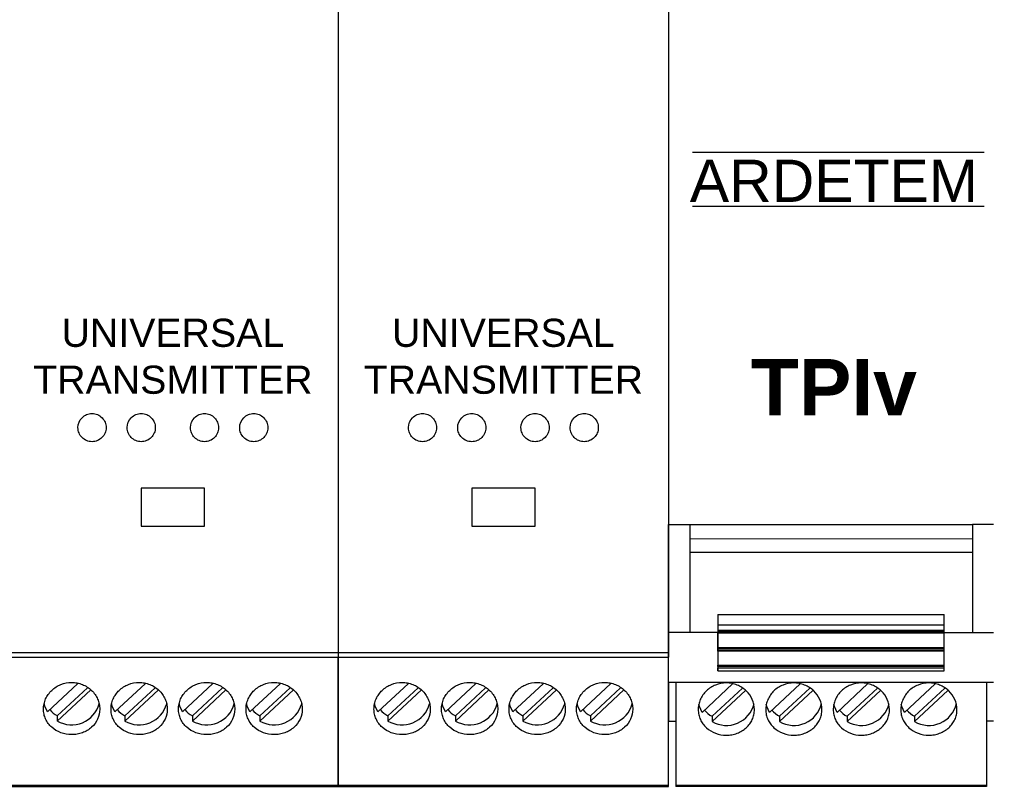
# Model space of a CAD drawing. Header units: millimetres. Extents: x 4137 to 6698, y 1400 to 3585.
# Drawn here: x 5234.4 to 5303.6, y 2686.8 to 2741.3 of the extents above; entities that cross this region are included whole.
import ezdxf

# ---------------------------------------------------------------- set-up
doc = ezdxf.new("R2010")
doc.units = ezdxf.units.MM
doc.layers.add('000-PI-Oprema', color=30, linetype='Continuous', lineweight=5)
doc.styles.get("Standard").update_dxf_attribs({"font": 'arial.ttf'})

msp = doc.modelspace()

# ---------------------------------------------------------------- linework, layer by layer
at = {"color": 0, "linetype": 'ByBlock', "lineweight": 0}
for p, q in [((5280.545, 2777.172), (5280.545, 2696.278)), ((5280.545, 2705.384), (5282.045, 2705.384)), ((5280.545, 2694.164), (5280.545, 2705.384)), ((5284.045, 2697.731), (5280.545, 2697.731)), ((5300.144, 2697.731), (5303.644, 2697.731)), ((5280.545, 2694.164), (5280.545, 2691.428)), ((5303.645, 2694.164), (5280.545, 2694.164)), ((5282.924, 2692.048), (5285.096, 2694.062)), ((5285.791, 2693.77), (5283.631, 2691.767)), ((5286.006, 2693.595), (5283.631, 2691.392)), ((5287.724, 2692.048), (5289.896, 2694.062)), ((5290.591, 2693.77), (5288.431, 2691.767)), ((5290.806, 2693.595), (5288.431, 2691.392)), ((5292.524, 2692.048), (5294.696, 2694.062)), ((5295.391, 2693.77), (5293.231, 2691.767)), ((5295.606, 2693.595), (5293.231, 2691.392)), ((5297.324, 2692.048), (5299.496, 2694.062)), ((5300.191, 2693.77), (5298.031, 2691.767)), ((5300.406, 2693.595), (5298.031, 2691.392)), ((5283.631, 2691.767), (5283.631, 2691.392)), ((5288.431, 2691.767), (5288.431, 2691.392)), ((5293.231, 2691.767), (5293.231, 2691.392)), ((5298.031, 2691.767), (5298.031, 2691.392)), ((5281.045, 2686.878), (5303.145, 2686.878)), ((5303.145, 2686.778), (5281.045, 2686.778))]:
    msp.add_line(p, q, dxfattribs=at)
at = {"color": 0, "linetype": 'ByBlock', "lineweight": 0, "ltscale": 0.25}
for p, q in [((5282.234, 2731.857), (5302.984, 2731.857)), ((5282.234, 2728.008), (5302.984, 2728.008)), ((5280.545, 2705.384), (5282.045, 2705.384)), ((5282.045, 2705.384), (5302.141, 2705.395)), ((5282.045, 2705.384), (5282.045, 2697.731)), ((5282.045, 2705.384), (5282.045, 2704.384)), ((5302.141, 2705.389), (5302.145, 2697.736)), ((5303.645, 2705.384), (5302.145, 2705.384)), ((5282.045, 2704.384), (5302.141, 2704.395)), ((5302.141, 2704.395), (5302.141, 2703.395)), ((5302.141, 2703.395), (5282.045, 2703.395)), ((5282.045, 2703.395), (5282.045, 2699.395)), ((5284.045, 2699.006), (5300.144, 2699.006)), ((5284.045, 2699.006), (5284.045, 2695.006)), ((5300.144, 2695.006), (5300.144, 2699.006)), ((5300.144, 2698.231), (5284.045, 2698.231)), ((5284.045, 2697.888), (5300.144, 2697.888)), ((5300.144, 2697.788), (5284.045, 2697.788)), ((5284.045, 2696.406), (5284.045, 2697.731)), ((5284.045, 2697.731), (5300.144, 2697.731)), ((5284.045, 2697.688), (5300.144, 2697.688)), ((5300.144, 2697.731), (5300.144, 2698.231)), ((5284.045, 2696.654), (5300.144, 2696.654)), ((5300.144, 2696.554), (5284.045, 2696.554)), ((5284.045, 2696.454), (5300.144, 2696.454)), ((5300.144, 2696.406), (5284.045, 2696.406)), ((5300.144, 2695.406), (5300.144, 2696.406)), ((5284.045, 2695.306), (5284.045, 2695.406)), ((5284.045, 2695.406), (5300.144, 2695.406)), ((5300.144, 2695.306), (5284.045, 2695.306)), ((5284.045, 2695.006), (5284.045, 2695.206)), ((5284.045, 2695.206), (5300.144, 2695.206)), ((5284.045, 2695.006), (5300.144, 2695.006)), ((5300.144, 2695.206), (5300.144, 2695.306)), ((5281.045, 2694.164), (5281.045, 2686.778)), ((5303.145, 2694.164), (5303.145, 2686.778)), ((5280.545, 2691.428), (5281.045, 2691.428)), ((5303.645, 2691.428), (5303.145, 2691.428))]:
    msp.add_line(p, q, dxfattribs=at)
at = {"color": 0, "linetype": 'ByBlock', "lineweight": 0, "flags": 128}
for points in [[(5282.924, 2692.048), (5282.732, 2692.454), (5282.69, 2692.605)], [(5287.724, 2692.048), (5287.532, 2692.454), (5287.49, 2692.605)], [(5292.524, 2692.048), (5292.332, 2692.454), (5292.29, 2692.605)], [(5297.324, 2692.048), (5297.132, 2692.454), (5297.09, 2692.605)]]:
    msp.add_lwpolyline(points, dxfattribs=at)
at = {"color": 0, "linetype": 'ByBlock', "lineweight": 0}
for centre, radius, start, end in [((5284.569, 2693.492), 1.964, 221.10603, 241.47408), ((5284.649, 2693.14), 2.023, 239.77246, 346.59994), ((5289.369, 2693.492), 1.964, 221.10603, 241.47408), ((5289.449, 2693.14), 2.023, 239.77246, 346.59994), ((5294.169, 2693.492), 1.964, 221.10603, 241.47408), ((5294.249, 2693.14), 2.023, 239.77246, 346.59994), ((5298.969, 2693.492), 1.964, 221.10603, 241.47408), ((5299.049, 2693.14), 2.023, 239.77246, 346.59994)]:
    msp.add_arc(centre, radius, start, end, dxfattribs=at)
for points in [[(5284.646, 2694.136), (5284.779, 2694.136), (5284.909, 2694.123), (5285.164, 2694.074), (5285.292, 2694.037), (5285.534, 2693.94), (5285.649, 2693.881), (5285.866, 2693.741), (5285.969, 2693.66), (5286.245, 2693.396), (5286.394, 2693.184), (5286.594, 2692.73), (5286.646, 2692.484), (5286.647, 2692.121), (5286.634, 2691.998), (5286.582, 2691.763), (5286.545, 2691.648), (5286.445, 2691.428), (5286.382, 2691.321), (5286.237, 2691.125), (5286.155, 2691.034), (5285.968, 2690.867), (5285.867, 2690.792), (5285.651, 2690.663), (5285.534, 2690.607), (5285.291, 2690.518), (5285.167, 2690.484), (5284.91, 2690.439), (5284.778, 2690.427), (5284.386, 2690.427), (5284.123, 2690.473), (5283.641, 2690.651), (5283.418, 2690.783), (5283.141, 2691.031), (5283.057, 2691.124), (5282.912, 2691.32), (5282.85, 2691.425), (5282.749, 2691.645), (5282.711, 2691.762), (5282.66, 2691.997), (5282.647, 2692.117), (5282.646, 2692.362), (5282.659, 2692.483), (5282.71, 2692.722), (5282.748, 2692.841), (5282.848, 2693.07), (5282.91, 2693.179), (5283.055, 2693.385), (5283.139, 2693.483), (5283.415, 2693.748), (5283.638, 2693.891), (5284.119, 2694.084), (5284.382, 2694.136), (5284.646, 2694.136)], [(5289.446, 2694.136), (5289.579, 2694.136), (5289.709, 2694.123), (5289.964, 2694.074), (5290.092, 2694.037), (5290.334, 2693.94), (5290.449, 2693.881), (5290.666, 2693.741), (5290.769, 2693.66), (5291.045, 2693.396), (5291.194, 2693.184), (5291.394, 2692.73), (5291.446, 2692.484), (5291.447, 2692.121), (5291.434, 2691.998), (5291.382, 2691.763), (5291.345, 2691.648), (5291.245, 2691.428), (5291.182, 2691.321), (5291.037, 2691.125), (5290.955, 2691.034), (5290.768, 2690.867), (5290.667, 2690.792), (5290.451, 2690.663), (5290.334, 2690.607), (5290.091, 2690.518), (5289.967, 2690.484), (5289.71, 2690.439), (5289.578, 2690.427), (5289.186, 2690.427), (5288.923, 2690.473), (5288.441, 2690.651), (5288.218, 2690.783), (5287.941, 2691.031), (5287.857, 2691.124), (5287.712, 2691.32), (5287.65, 2691.425), (5287.549, 2691.645), (5287.511, 2691.762), (5287.46, 2691.997), (5287.447, 2692.117), (5287.446, 2692.362), (5287.459, 2692.483), (5287.51, 2692.722), (5287.548, 2692.841), (5287.648, 2693.07), (5287.71, 2693.179), (5287.855, 2693.385), (5287.939, 2693.483), (5288.215, 2693.748), (5288.438, 2693.891), (5288.919, 2694.084), (5289.182, 2694.136), (5289.446, 2694.136)], [(5294.246, 2694.136), (5294.379, 2694.136), (5294.509, 2694.123), (5294.764, 2694.074), (5294.892, 2694.037), (5295.134, 2693.94), (5295.249, 2693.881), (5295.466, 2693.741), (5295.569, 2693.66), (5295.845, 2693.396), (5295.994, 2693.184), (5296.194, 2692.73), (5296.246, 2692.484), (5296.247, 2692.121), (5296.234, 2691.998), (5296.182, 2691.763), (5296.145, 2691.648), (5296.045, 2691.428), (5295.982, 2691.321), (5295.837, 2691.125), (5295.755, 2691.034), (5295.568, 2690.867), (5295.467, 2690.792), (5295.251, 2690.663), (5295.134, 2690.607), (5294.891, 2690.518), (5294.767, 2690.484), (5294.51, 2690.439), (5294.378, 2690.427), (5293.986, 2690.427), (5293.723, 2690.473), (5293.241, 2690.651), (5293.018, 2690.783), (5292.741, 2691.031), (5292.657, 2691.124), (5292.512, 2691.32), (5292.45, 2691.425), (5292.349, 2691.645), (5292.311, 2691.762), (5292.26, 2691.997), (5292.247, 2692.117), (5292.246, 2692.362), (5292.259, 2692.483), (5292.31, 2692.722), (5292.348, 2692.841), (5292.448, 2693.07), (5292.51, 2693.179), (5292.655, 2693.385), (5292.739, 2693.483), (5293.015, 2693.748), (5293.238, 2693.891), (5293.719, 2694.084), (5293.982, 2694.136), (5294.246, 2694.136)], [(5299.046, 2694.136), (5299.179, 2694.136), (5299.309, 2694.123), (5299.564, 2694.074), (5299.692, 2694.037), (5299.934, 2693.94), (5300.049, 2693.881), (5300.266, 2693.741), (5300.369, 2693.66), (5300.645, 2693.396), (5300.794, 2693.184), (5300.994, 2692.73), (5301.046, 2692.484), (5301.047, 2692.121), (5301.034, 2691.998), (5300.982, 2691.763), (5300.945, 2691.648), (5300.845, 2691.428), (5300.782, 2691.321), (5300.637, 2691.125), (5300.555, 2691.034), (5300.368, 2690.867), (5300.267, 2690.792), (5300.051, 2690.663), (5299.934, 2690.607), (5299.691, 2690.518), (5299.567, 2690.484), (5299.31, 2690.439), (5299.178, 2690.427), (5298.786, 2690.427), (5298.523, 2690.473), (5298.041, 2690.651), (5297.818, 2690.783), (5297.541, 2691.031), (5297.457, 2691.124), (5297.312, 2691.32), (5297.25, 2691.425), (5297.149, 2691.645), (5297.111, 2691.762), (5297.06, 2691.997), (5297.047, 2692.117), (5297.046, 2692.362), (5297.059, 2692.483), (5297.11, 2692.722), (5297.148, 2692.841), (5297.248, 2693.07), (5297.31, 2693.179), (5297.455, 2693.385), (5297.539, 2693.483), (5297.815, 2693.748), (5298.038, 2693.891), (5298.519, 2694.084), (5298.782, 2694.136), (5299.046, 2694.136)]]:
    msp.add_open_spline(points, degree=3, knots=[0, 0, 0, 0, 0.03125, 0.03125, 0.0625, 0.0625, 0.09375, 0.09375, 0.125, 0.125, 0.1875, 0.1875, 0.25, 0.25, 0.28125, 0.28125, 0.3125, 0.3125, 0.34375, 0.34375, 0.375, 0.375, 0.40625, 0.40625, 0.4375, 0.4375, 0.46875, 0.46875, 0.5, 0.5, 0.5625, 0.5625, 0.625, 0.625, 0.65625, 0.65625, 0.6875, 0.6875, 0.71875, 0.71875, 0.75, 0.75, 0.78125, 0.78125, 0.8125, 0.8125, 0.84375, 0.84375, 0.875, 0.875, 0.9375, 0.9375, 1, 1, 1, 1], dxfattribs=at)
at = {"layer": '000-PI-Oprema', "color": 0, "linetype": 'ByBlock', "lineweight": 0}
for p, q in [((5257.045, 2775.704), (5257.045, 2696.278)), ((5257.045, 2775.704), (5257.045, 2696.278)), ((5280.545, 2775.704), (5280.545, 2696.278)), ((5247.545, 2707.978), (5243.045, 2707.978)), ((5243.045, 2707.978), (5243.045, 2705.278)), ((5247.545, 2705.278), (5247.545, 2707.978)), ((5271.045, 2707.978), (5266.545, 2707.978)), ((5266.545, 2707.978), (5266.545, 2705.278)), ((5271.045, 2705.278), (5271.045, 2707.978)), ((5243.045, 2705.278), (5247.545, 2705.278)), ((5266.545, 2705.278), (5271.045, 2705.278)), ((5257.045, 2696.278), (5233.545, 2696.278)), ((5257.045, 2696.278), (5257.045, 2695.978)), ((5280.545, 2696.278), (5257.045, 2696.278)), ((5257.045, 2696.278), (5257.045, 2695.978)), ((5280.545, 2696.278), (5280.545, 2695.978)), ((5233.545, 2695.978), (5257.045, 2695.978)), ((5257.045, 2686.878), (5257.045, 2695.978)), ((5257.045, 2695.978), (5257.045, 2686.878)), ((5257.045, 2695.978), (5280.545, 2695.978)), ((5280.545, 2686.878), (5280.545, 2695.978)), ((5236.372, 2692.085), (5238.543, 2694.098)), ((5239.231, 2693.799), (5237.079, 2691.804)), ((5239.464, 2693.641), (5237.079, 2691.43)), ((5241.172, 2692.085), (5243.343, 2694.098)), ((5244.031, 2693.799), (5241.879, 2691.804)), ((5244.264, 2693.641), (5241.879, 2691.43)), ((5245.972, 2692.085), (5248.143, 2694.098)), ((5248.831, 2693.799), (5246.679, 2691.804)), ((5249.064, 2693.641), (5246.679, 2691.43)), ((5250.772, 2692.085), (5252.943, 2694.098)), ((5253.631, 2693.799), (5251.479, 2691.804)), ((5253.864, 2693.641), (5251.479, 2691.43)), ((5259.872, 2692.085), (5262.043, 2694.098)), ((5262.731, 2693.799), (5260.579, 2691.804)), ((5262.964, 2693.641), (5260.579, 2691.43)), ((5264.672, 2692.085), (5266.843, 2694.098)), ((5267.531, 2693.799), (5265.379, 2691.804)), ((5267.764, 2693.641), (5265.379, 2691.43)), ((5269.472, 2692.085), (5271.643, 2694.098)), ((5272.331, 2693.799), (5270.179, 2691.804)), ((5272.564, 2693.641), (5270.179, 2691.43)), ((5274.272, 2692.085), (5276.443, 2694.098)), ((5277.131, 2693.799), (5274.979, 2691.804)), ((5277.364, 2693.641), (5274.979, 2691.43)), ((5237.079, 2691.804), (5237.079, 2691.43)), ((5241.879, 2691.804), (5241.879, 2691.43)), ((5246.679, 2691.804), (5246.679, 2691.43)), ((5251.479, 2691.804), (5251.479, 2691.43)), ((5260.579, 2691.804), (5260.579, 2691.43)), ((5265.379, 2691.804), (5265.379, 2691.43)), ((5270.179, 2691.804), (5270.179, 2691.43)), ((5274.979, 2691.804), (5274.979, 2691.43)), ((5233.545, 2686.878), (5257.045, 2686.878)), ((5233.545, 2686.778), (5257.045, 2686.778)), ((5257.045, 2686.778), (5257.045, 2686.878)), ((5257.045, 2686.878), (5280.545, 2686.878)), ((5257.045, 2686.878), (5257.045, 2686.778)), ((5257.045, 2686.778), (5280.545, 2686.778)), ((5280.545, 2686.778), (5280.545, 2686.878))]:
    msp.add_line(p, q, dxfattribs=at)
at = {"layer": '000-PI-Oprema', "color": 0, "linetype": 'ByBlock', "lineweight": 0, "flags": 128}
for points in [[(5236.372, 2692.085), (5236.18, 2692.491), (5236.139, 2692.642)], [(5241.172, 2692.085), (5240.98, 2692.491), (5240.939, 2692.642)], [(5245.972, 2692.085), (5245.78, 2692.491), (5245.739, 2692.642)], [(5250.772, 2692.085), (5250.58, 2692.491), (5250.539, 2692.642)], [(5259.872, 2692.085), (5259.68, 2692.491), (5259.639, 2692.642)], [(5264.672, 2692.085), (5264.48, 2692.491), (5264.439, 2692.642)], [(5269.472, 2692.085), (5269.28, 2692.491), (5269.239, 2692.642)], [(5274.272, 2692.085), (5274.08, 2692.491), (5274.039, 2692.642)]]:
    msp.add_lwpolyline(points, dxfattribs=at)
at = {"layer": '000-PI-Oprema', "color": 0, "linetype": 'ByBlock', "lineweight": 0}
for centre, radius, start, end in [((5238.017, 2693.53), 1.964, 221.10603, 241.47408), ((5238.093, 2693.193), 2.034, 240.1007, 344.49957), ((5242.817, 2693.53), 1.964, 221.10603, 241.47408), ((5242.893, 2693.193), 2.034, 240.1007, 344.49957), ((5247.617, 2693.53), 1.964, 221.10603, 241.47408), ((5247.693, 2693.193), 2.034, 240.1007, 344.49957), ((5252.417, 2693.53), 1.964, 221.10603, 241.47408), ((5252.493, 2693.193), 2.034, 240.1007, 344.49957), ((5261.517, 2693.53), 1.964, 221.10603, 241.47408), ((5261.593, 2693.193), 2.034, 240.1007, 344.49957), ((5266.317, 2693.53), 1.964, 221.10603, 241.47408), ((5266.393, 2693.193), 2.034, 240.1007, 344.49957), ((5271.117, 2693.53), 1.964, 221.10603, 241.47408), ((5271.193, 2693.193), 2.034, 240.1007, 344.49957), ((5275.917, 2693.53), 1.964, 221.10603, 241.47408), ((5275.993, 2693.193), 2.034, 240.1007, 344.49957)]:
    msp.add_arc(centre, radius, start, end, dxfattribs=at)
for points, knots in [([(5238.545, 2712.278), (5238.545, 2712.147), (5238.57, 2712.018), (5238.67, 2711.777), (5238.743, 2711.666), (5238.927, 2711.481), (5239.038, 2711.406), (5239.28, 2711.305), (5239.413, 2711.278), (5239.675, 2711.278), (5239.807, 2711.304), (5240.05, 2711.405), (5240.161, 2711.479), (5240.347, 2711.666), (5240.42, 2711.776), (5240.519, 2712.018), (5240.545, 2712.148), (5240.545, 2712.407), (5240.519, 2712.537), (5240.421, 2712.777), (5240.347, 2712.889), (5240.164, 2713.074), (5240.053, 2713.15), (5239.81, 2713.251), (5239.679, 2713.278), (5239.414, 2713.278), (5239.283, 2713.252), (5239.039, 2713.151), (5238.928, 2713.076), (5238.652, 2712.798), (5238.545, 2712.54), (5238.545, 2712.278)], [0, 0, 0, 0, 0.0625, 0.0625, 0.125, 0.125, 0.1875, 0.1875, 0.25, 0.25, 0.3125, 0.3125, 0.375, 0.375, 0.4375, 0.4375, 0.5, 0.5, 0.5625, 0.5625, 0.625, 0.625, 0.6875, 0.6875, 0.75, 0.75, 0.8125, 0.8125, 0.875, 0.875, 1, 1, 1, 1]), ([(5242.045, 2712.278), (5242.045, 2712.147), (5242.07, 2712.018), (5242.17, 2711.777), (5242.243, 2711.666), (5242.427, 2711.481), (5242.538, 2711.406), (5242.78, 2711.305), (5242.913, 2711.278), (5243.175, 2711.278), (5243.307, 2711.304), (5243.55, 2711.405), (5243.661, 2711.479), (5243.847, 2711.666), (5243.92, 2711.776), (5244.019, 2712.018), (5244.045, 2712.148), (5244.045, 2712.407), (5244.019, 2712.537), (5243.921, 2712.777), (5243.847, 2712.889), (5243.664, 2713.074), (5243.553, 2713.15), (5243.31, 2713.251), (5243.179, 2713.278), (5242.914, 2713.278), (5242.783, 2713.252), (5242.539, 2713.151), (5242.428, 2713.076), (5242.152, 2712.798), (5242.045, 2712.54), (5242.045, 2712.278)], [0, 0, 0, 0, 0.0625, 0.0625, 0.125, 0.125, 0.1875, 0.1875, 0.25, 0.25, 0.3125, 0.3125, 0.375, 0.375, 0.4375, 0.4375, 0.5, 0.5, 0.5625, 0.5625, 0.625, 0.625, 0.6875, 0.6875, 0.75, 0.75, 0.8125, 0.8125, 0.875, 0.875, 1, 1, 1, 1]), ([(5246.545, 2712.278), (5246.545, 2712.147), (5246.57, 2712.018), (5246.67, 2711.777), (5246.743, 2711.666), (5246.927, 2711.481), (5247.038, 2711.406), (5247.28, 2711.305), (5247.413, 2711.278), (5247.675, 2711.278), (5247.807, 2711.304), (5248.05, 2711.405), (5248.161, 2711.479), (5248.347, 2711.666), (5248.42, 2711.776), (5248.519, 2712.018), (5248.545, 2712.148), (5248.545, 2712.407), (5248.519, 2712.537), (5248.421, 2712.777), (5248.347, 2712.889), (5248.164, 2713.074), (5248.053, 2713.15), (5247.81, 2713.251), (5247.679, 2713.278), (5247.414, 2713.278), (5247.283, 2713.252), (5247.039, 2713.151), (5246.928, 2713.076), (5246.652, 2712.798), (5246.545, 2712.54), (5246.545, 2712.278)], [0, 0, 0, 0, 0.0625, 0.0625, 0.125, 0.125, 0.1875, 0.1875, 0.25, 0.25, 0.3125, 0.3125, 0.375, 0.375, 0.4375, 0.4375, 0.5, 0.5, 0.5625, 0.5625, 0.625, 0.625, 0.6875, 0.6875, 0.75, 0.75, 0.8125, 0.8125, 0.875, 0.875, 1, 1, 1, 1]), ([(5250.045, 2712.278), (5250.045, 2712.147), (5250.07, 2712.018), (5250.17, 2711.777), (5250.243, 2711.666), (5250.427, 2711.481), (5250.538, 2711.406), (5250.78, 2711.305), (5250.913, 2711.278), (5251.175, 2711.278), (5251.307, 2711.304), (5251.55, 2711.405), (5251.661, 2711.479), (5251.847, 2711.666), (5251.92, 2711.776), (5252.019, 2712.018), (5252.045, 2712.148), (5252.045, 2712.407), (5252.019, 2712.537), (5251.921, 2712.777), (5251.847, 2712.889), (5251.664, 2713.074), (5251.553, 2713.15), (5251.31, 2713.251), (5251.179, 2713.278), (5250.914, 2713.278), (5250.783, 2713.252), (5250.539, 2713.151), (5250.428, 2713.076), (5250.152, 2712.798), (5250.045, 2712.54), (5250.045, 2712.278)], [0, 0, 0, 0, 0.0625, 0.0625, 0.125, 0.125, 0.1875, 0.1875, 0.25, 0.25, 0.3125, 0.3125, 0.375, 0.375, 0.4375, 0.4375, 0.5, 0.5, 0.5625, 0.5625, 0.625, 0.625, 0.6875, 0.6875, 0.75, 0.75, 0.8125, 0.8125, 0.875, 0.875, 1, 1, 1, 1]), ([(5262.045, 2712.278), (5262.045, 2712.147), (5262.07, 2712.018), (5262.17, 2711.777), (5262.243, 2711.666), (5262.427, 2711.481), (5262.538, 2711.406), (5262.78, 2711.305), (5262.913, 2711.278), (5263.175, 2711.278), (5263.307, 2711.304), (5263.55, 2711.405), (5263.661, 2711.479), (5263.847, 2711.666), (5263.92, 2711.776), (5264.019, 2712.018), (5264.045, 2712.148), (5264.045, 2712.407), (5264.019, 2712.537), (5263.921, 2712.777), (5263.847, 2712.889), (5263.664, 2713.074), (5263.553, 2713.15), (5263.31, 2713.251), (5263.179, 2713.278), (5262.914, 2713.278), (5262.783, 2713.252), (5262.539, 2713.151), (5262.428, 2713.076), (5262.152, 2712.798), (5262.045, 2712.54), (5262.045, 2712.278)], [0, 0, 0, 0, 0.0625, 0.0625, 0.125, 0.125, 0.1875, 0.1875, 0.25, 0.25, 0.3125, 0.3125, 0.375, 0.375, 0.4375, 0.4375, 0.5, 0.5, 0.5625, 0.5625, 0.625, 0.625, 0.6875, 0.6875, 0.75, 0.75, 0.8125, 0.8125, 0.875, 0.875, 1, 1, 1, 1]), ([(5265.545, 2712.278), (5265.545, 2712.147), (5265.57, 2712.018), (5265.67, 2711.777), (5265.743, 2711.666), (5265.927, 2711.481), (5266.038, 2711.406), (5266.28, 2711.305), (5266.413, 2711.278), (5266.675, 2711.278), (5266.807, 2711.304), (5267.05, 2711.405), (5267.161, 2711.479), (5267.347, 2711.666), (5267.42, 2711.776), (5267.519, 2712.018), (5267.545, 2712.148), (5267.545, 2712.407), (5267.519, 2712.537), (5267.421, 2712.777), (5267.347, 2712.889), (5267.164, 2713.074), (5267.053, 2713.15), (5266.81, 2713.251), (5266.679, 2713.278), (5266.414, 2713.278), (5266.283, 2713.252), (5266.039, 2713.151), (5265.928, 2713.076), (5265.652, 2712.798), (5265.545, 2712.54), (5265.545, 2712.278)], [0, 0, 0, 0, 0.0625, 0.0625, 0.125, 0.125, 0.1875, 0.1875, 0.25, 0.25, 0.3125, 0.3125, 0.375, 0.375, 0.4375, 0.4375, 0.5, 0.5, 0.5625, 0.5625, 0.625, 0.625, 0.6875, 0.6875, 0.75, 0.75, 0.8125, 0.8125, 0.875, 0.875, 1, 1, 1, 1]), ([(5270.045, 2712.278), (5270.045, 2712.147), (5270.07, 2712.018), (5270.17, 2711.777), (5270.243, 2711.666), (5270.427, 2711.481), (5270.538, 2711.406), (5270.78, 2711.305), (5270.913, 2711.278), (5271.175, 2711.278), (5271.307, 2711.304), (5271.55, 2711.405), (5271.661, 2711.479), (5271.847, 2711.666), (5271.92, 2711.776), (5272.019, 2712.018), (5272.045, 2712.148), (5272.045, 2712.407), (5272.019, 2712.537), (5271.921, 2712.777), (5271.847, 2712.889), (5271.664, 2713.074), (5271.553, 2713.15), (5271.31, 2713.251), (5271.179, 2713.278), (5270.914, 2713.278), (5270.783, 2713.252), (5270.539, 2713.151), (5270.428, 2713.076), (5270.152, 2712.798), (5270.045, 2712.54), (5270.045, 2712.278)], [0, 0, 0, 0, 0.0625, 0.0625, 0.125, 0.125, 0.1875, 0.1875, 0.25, 0.25, 0.3125, 0.3125, 0.375, 0.375, 0.4375, 0.4375, 0.5, 0.5, 0.5625, 0.5625, 0.625, 0.625, 0.6875, 0.6875, 0.75, 0.75, 0.8125, 0.8125, 0.875, 0.875, 1, 1, 1, 1]), ([(5273.545, 2712.278), (5273.545, 2712.147), (5273.57, 2712.018), (5273.67, 2711.777), (5273.743, 2711.666), (5273.927, 2711.481), (5274.038, 2711.406), (5274.28, 2711.305), (5274.413, 2711.278), (5274.675, 2711.278), (5274.807, 2711.304), (5275.05, 2711.405), (5275.161, 2711.479), (5275.347, 2711.666), (5275.42, 2711.776), (5275.519, 2712.018), (5275.545, 2712.148), (5275.545, 2712.407), (5275.519, 2712.537), (5275.421, 2712.777), (5275.347, 2712.889), (5275.164, 2713.074), (5275.053, 2713.15), (5274.81, 2713.251), (5274.679, 2713.278), (5274.414, 2713.278), (5274.283, 2713.252), (5274.039, 2713.151), (5273.928, 2713.076), (5273.652, 2712.798), (5273.545, 2712.54), (5273.545, 2712.278)], [0, 0, 0, 0, 0.0625, 0.0625, 0.125, 0.125, 0.1875, 0.1875, 0.25, 0.25, 0.3125, 0.3125, 0.375, 0.375, 0.4375, 0.4375, 0.5, 0.5, 0.5625, 0.5625, 0.625, 0.625, 0.6875, 0.6875, 0.75, 0.75, 0.8125, 0.8125, 0.875, 0.875, 1, 1, 1, 1]), ([(5238.095, 2690.464), (5238.227, 2690.464), (5238.357, 2690.476), (5238.613, 2690.521), (5238.74, 2690.555), (5238.982, 2690.645), (5239.097, 2690.699), (5239.314, 2690.829), (5239.417, 2690.905), (5239.694, 2691.153), (5239.843, 2691.354), (5240.042, 2691.793), (5240.095, 2692.035), (5240.095, 2692.398), (5240.082, 2692.522), (5240.031, 2692.762), (5239.993, 2692.879), (5239.893, 2693.107), (5239.83, 2693.218), (5239.686, 2693.424), (5239.603, 2693.52), (5239.416, 2693.699), (5239.316, 2693.778), (5239.099, 2693.917), (5238.982, 2693.977), (5238.74, 2694.074), (5238.615, 2694.111), (5238.359, 2694.161), (5238.226, 2694.173), (5237.835, 2694.173), (5237.571, 2694.123), (5237.09, 2693.93), (5236.867, 2693.787), (5236.59, 2693.523), (5236.505, 2693.425), (5236.36, 2693.219), (5236.298, 2693.11), (5236.198, 2692.882), (5236.159, 2692.763), (5236.108, 2692.524), (5236.095, 2692.402), (5236.095, 2692.157), (5236.108, 2692.037), (5236.158, 2691.802), (5236.197, 2691.686), (5236.297, 2691.465), (5236.358, 2691.361), (5236.503, 2691.164), (5236.587, 2691.071), (5236.864, 2690.822), (5237.087, 2690.689), (5237.568, 2690.512), (5237.83, 2690.464), (5238.095, 2690.464)], [0, 0, 0, 0, 0.03125, 0.03125, 0.0625, 0.0625, 0.09375, 0.09375, 0.125, 0.125, 0.1875, 0.1875, 0.25, 0.25, 0.28125, 0.28125, 0.3125, 0.3125, 0.34375, 0.34375, 0.375, 0.375, 0.40625, 0.40625, 0.4375, 0.4375, 0.46875, 0.46875, 0.5, 0.5, 0.5625, 0.5625, 0.625, 0.625, 0.65625, 0.65625, 0.6875, 0.6875, 0.71875, 0.71875, 0.75, 0.75, 0.78125, 0.78125, 0.8125, 0.8125, 0.84375, 0.84375, 0.875, 0.875, 0.9375, 0.9375, 1, 1, 1, 1]), ([(5242.895, 2690.464), (5243.027, 2690.464), (5243.157, 2690.476), (5243.413, 2690.521), (5243.54, 2690.555), (5243.782, 2690.645), (5243.897, 2690.699), (5244.114, 2690.829), (5244.217, 2690.905), (5244.494, 2691.153), (5244.643, 2691.354), (5244.842, 2691.793), (5244.895, 2692.035), (5244.895, 2692.398), (5244.882, 2692.522), (5244.831, 2692.762), (5244.793, 2692.879), (5244.693, 2693.107), (5244.63, 2693.218), (5244.486, 2693.424), (5244.403, 2693.52), (5244.216, 2693.699), (5244.116, 2693.778), (5243.899, 2693.917), (5243.782, 2693.977), (5243.54, 2694.074), (5243.415, 2694.111), (5243.159, 2694.161), (5243.026, 2694.173), (5242.635, 2694.173), (5242.371, 2694.123), (5241.89, 2693.93), (5241.667, 2693.787), (5241.39, 2693.523), (5241.305, 2693.425), (5241.16, 2693.219), (5241.098, 2693.11), (5240.998, 2692.882), (5240.959, 2692.763), (5240.908, 2692.524), (5240.895, 2692.402), (5240.895, 2692.157), (5240.908, 2692.037), (5240.958, 2691.802), (5240.997, 2691.686), (5241.097, 2691.465), (5241.158, 2691.361), (5241.303, 2691.164), (5241.387, 2691.071), (5241.664, 2690.822), (5241.887, 2690.689), (5242.368, 2690.512), (5242.63, 2690.464), (5242.895, 2690.464)], [0, 0, 0, 0, 0.03125, 0.03125, 0.0625, 0.0625, 0.09375, 0.09375, 0.125, 0.125, 0.1875, 0.1875, 0.25, 0.25, 0.28125, 0.28125, 0.3125, 0.3125, 0.34375, 0.34375, 0.375, 0.375, 0.40625, 0.40625, 0.4375, 0.4375, 0.46875, 0.46875, 0.5, 0.5, 0.5625, 0.5625, 0.625, 0.625, 0.65625, 0.65625, 0.6875, 0.6875, 0.71875, 0.71875, 0.75, 0.75, 0.78125, 0.78125, 0.8125, 0.8125, 0.84375, 0.84375, 0.875, 0.875, 0.9375, 0.9375, 1, 1, 1, 1]), ([(5247.695, 2690.464), (5247.827, 2690.464), (5247.957, 2690.476), (5248.213, 2690.521), (5248.34, 2690.555), (5248.582, 2690.645), (5248.697, 2690.699), (5248.914, 2690.829), (5249.017, 2690.905), (5249.294, 2691.153), (5249.443, 2691.354), (5249.642, 2691.793), (5249.695, 2692.035), (5249.695, 2692.398), (5249.682, 2692.522), (5249.631, 2692.762), (5249.593, 2692.879), (5249.493, 2693.107), (5249.43, 2693.218), (5249.286, 2693.424), (5249.203, 2693.52), (5249.016, 2693.699), (5248.916, 2693.778), (5248.699, 2693.917), (5248.582, 2693.977), (5248.34, 2694.074), (5248.215, 2694.111), (5247.959, 2694.161), (5247.826, 2694.173), (5247.435, 2694.173), (5247.171, 2694.123), (5246.69, 2693.93), (5246.467, 2693.787), (5246.19, 2693.523), (5246.105, 2693.425), (5245.96, 2693.219), (5245.898, 2693.11), (5245.798, 2692.882), (5245.759, 2692.763), (5245.708, 2692.524), (5245.695, 2692.402), (5245.695, 2692.157), (5245.708, 2692.037), (5245.758, 2691.802), (5245.797, 2691.686), (5245.897, 2691.465), (5245.958, 2691.361), (5246.103, 2691.164), (5246.187, 2691.071), (5246.464, 2690.822), (5246.687, 2690.689), (5247.168, 2690.512), (5247.43, 2690.464), (5247.695, 2690.464)], [0, 0, 0, 0, 0.03125, 0.03125, 0.0625, 0.0625, 0.09375, 0.09375, 0.125, 0.125, 0.1875, 0.1875, 0.25, 0.25, 0.28125, 0.28125, 0.3125, 0.3125, 0.34375, 0.34375, 0.375, 0.375, 0.40625, 0.40625, 0.4375, 0.4375, 0.46875, 0.46875, 0.5, 0.5, 0.5625, 0.5625, 0.625, 0.625, 0.65625, 0.65625, 0.6875, 0.6875, 0.71875, 0.71875, 0.75, 0.75, 0.78125, 0.78125, 0.8125, 0.8125, 0.84375, 0.84375, 0.875, 0.875, 0.9375, 0.9375, 1, 1, 1, 1]), ([(5252.495, 2690.464), (5252.627, 2690.464), (5252.757, 2690.476), (5253.013, 2690.521), (5253.14, 2690.555), (5253.382, 2690.645), (5253.497, 2690.699), (5253.714, 2690.829), (5253.817, 2690.905), (5254.094, 2691.153), (5254.243, 2691.354), (5254.442, 2691.793), (5254.495, 2692.035), (5254.495, 2692.398), (5254.482, 2692.522), (5254.431, 2692.762), (5254.393, 2692.879), (5254.293, 2693.107), (5254.23, 2693.218), (5254.086, 2693.424), (5254.003, 2693.52), (5253.816, 2693.699), (5253.716, 2693.778), (5253.499, 2693.917), (5253.382, 2693.977), (5253.14, 2694.074), (5253.015, 2694.111), (5252.759, 2694.161), (5252.626, 2694.173), (5252.235, 2694.173), (5251.971, 2694.123), (5251.49, 2693.93), (5251.267, 2693.787), (5250.99, 2693.523), (5250.905, 2693.425), (5250.76, 2693.219), (5250.698, 2693.11), (5250.598, 2692.882), (5250.559, 2692.763), (5250.508, 2692.524), (5250.495, 2692.402), (5250.495, 2692.157), (5250.508, 2692.037), (5250.558, 2691.802), (5250.597, 2691.686), (5250.697, 2691.465), (5250.758, 2691.361), (5250.903, 2691.164), (5250.987, 2691.071), (5251.264, 2690.822), (5251.487, 2690.689), (5251.968, 2690.512), (5252.23, 2690.464), (5252.495, 2690.464)], [0, 0, 0, 0, 0.03125, 0.03125, 0.0625, 0.0625, 0.09375, 0.09375, 0.125, 0.125, 0.1875, 0.1875, 0.25, 0.25, 0.28125, 0.28125, 0.3125, 0.3125, 0.34375, 0.34375, 0.375, 0.375, 0.40625, 0.40625, 0.4375, 0.4375, 0.46875, 0.46875, 0.5, 0.5, 0.5625, 0.5625, 0.625, 0.625, 0.65625, 0.65625, 0.6875, 0.6875, 0.71875, 0.71875, 0.75, 0.75, 0.78125, 0.78125, 0.8125, 0.8125, 0.84375, 0.84375, 0.875, 0.875, 0.9375, 0.9375, 1, 1, 1, 1]), ([(5261.595, 2690.464), (5261.727, 2690.464), (5261.857, 2690.476), (5262.113, 2690.521), (5262.24, 2690.555), (5262.482, 2690.645), (5262.597, 2690.699), (5262.814, 2690.829), (5262.917, 2690.905), (5263.194, 2691.153), (5263.343, 2691.354), (5263.542, 2691.793), (5263.595, 2692.035), (5263.595, 2692.398), (5263.582, 2692.522), (5263.531, 2692.762), (5263.493, 2692.879), (5263.393, 2693.107), (5263.33, 2693.218), (5263.186, 2693.424), (5263.103, 2693.52), (5262.916, 2693.699), (5262.816, 2693.778), (5262.599, 2693.917), (5262.482, 2693.977), (5262.24, 2694.074), (5262.115, 2694.111), (5261.859, 2694.161), (5261.726, 2694.173), (5261.335, 2694.173), (5261.071, 2694.123), (5260.59, 2693.93), (5260.367, 2693.787), (5260.09, 2693.523), (5260.005, 2693.425), (5259.86, 2693.219), (5259.798, 2693.11), (5259.698, 2692.882), (5259.659, 2692.763), (5259.608, 2692.524), (5259.595, 2692.402), (5259.595, 2692.157), (5259.608, 2692.037), (5259.658, 2691.802), (5259.697, 2691.686), (5259.797, 2691.465), (5259.858, 2691.361), (5260.003, 2691.164), (5260.087, 2691.071), (5260.364, 2690.822), (5260.587, 2690.689), (5261.068, 2690.512), (5261.33, 2690.464), (5261.595, 2690.464)], [0, 0, 0, 0, 0.03125, 0.03125, 0.0625, 0.0625, 0.09375, 0.09375, 0.125, 0.125, 0.1875, 0.1875, 0.25, 0.25, 0.28125, 0.28125, 0.3125, 0.3125, 0.34375, 0.34375, 0.375, 0.375, 0.40625, 0.40625, 0.4375, 0.4375, 0.46875, 0.46875, 0.5, 0.5, 0.5625, 0.5625, 0.625, 0.625, 0.65625, 0.65625, 0.6875, 0.6875, 0.71875, 0.71875, 0.75, 0.75, 0.78125, 0.78125, 0.8125, 0.8125, 0.84375, 0.84375, 0.875, 0.875, 0.9375, 0.9375, 1, 1, 1, 1]), ([(5266.395, 2690.464), (5266.527, 2690.464), (5266.657, 2690.476), (5266.913, 2690.521), (5267.04, 2690.555), (5267.282, 2690.645), (5267.397, 2690.699), (5267.614, 2690.829), (5267.717, 2690.905), (5267.994, 2691.153), (5268.143, 2691.354), (5268.342, 2691.793), (5268.395, 2692.035), (5268.395, 2692.398), (5268.382, 2692.522), (5268.331, 2692.762), (5268.293, 2692.879), (5268.193, 2693.107), (5268.13, 2693.218), (5267.986, 2693.424), (5267.903, 2693.52), (5267.716, 2693.699), (5267.616, 2693.778), (5267.399, 2693.917), (5267.282, 2693.977), (5267.04, 2694.074), (5266.915, 2694.111), (5266.659, 2694.161), (5266.526, 2694.173), (5266.135, 2694.173), (5265.871, 2694.123), (5265.39, 2693.93), (5265.167, 2693.787), (5264.89, 2693.523), (5264.805, 2693.425), (5264.66, 2693.219), (5264.598, 2693.11), (5264.498, 2692.882), (5264.459, 2692.763), (5264.408, 2692.524), (5264.395, 2692.402), (5264.395, 2692.157), (5264.408, 2692.037), (5264.458, 2691.802), (5264.497, 2691.686), (5264.597, 2691.465), (5264.658, 2691.361), (5264.803, 2691.164), (5264.887, 2691.071), (5265.164, 2690.822), (5265.387, 2690.689), (5265.868, 2690.512), (5266.13, 2690.464), (5266.395, 2690.464)], [0, 0, 0, 0, 0.03125, 0.03125, 0.0625, 0.0625, 0.09375, 0.09375, 0.125, 0.125, 0.1875, 0.1875, 0.25, 0.25, 0.28125, 0.28125, 0.3125, 0.3125, 0.34375, 0.34375, 0.375, 0.375, 0.40625, 0.40625, 0.4375, 0.4375, 0.46875, 0.46875, 0.5, 0.5, 0.5625, 0.5625, 0.625, 0.625, 0.65625, 0.65625, 0.6875, 0.6875, 0.71875, 0.71875, 0.75, 0.75, 0.78125, 0.78125, 0.8125, 0.8125, 0.84375, 0.84375, 0.875, 0.875, 0.9375, 0.9375, 1, 1, 1, 1]), ([(5271.195, 2690.464), (5271.327, 2690.464), (5271.457, 2690.476), (5271.713, 2690.521), (5271.84, 2690.555), (5272.082, 2690.645), (5272.197, 2690.699), (5272.414, 2690.829), (5272.517, 2690.905), (5272.794, 2691.153), (5272.943, 2691.354), (5273.142, 2691.793), (5273.195, 2692.035), (5273.195, 2692.398), (5273.182, 2692.522), (5273.131, 2692.762), (5273.093, 2692.879), (5272.993, 2693.107), (5272.93, 2693.218), (5272.786, 2693.424), (5272.703, 2693.52), (5272.516, 2693.699), (5272.416, 2693.778), (5272.199, 2693.917), (5272.082, 2693.977), (5271.84, 2694.074), (5271.715, 2694.111), (5271.459, 2694.161), (5271.326, 2694.173), (5270.935, 2694.173), (5270.671, 2694.123), (5270.19, 2693.93), (5269.967, 2693.787), (5269.69, 2693.523), (5269.605, 2693.425), (5269.46, 2693.219), (5269.398, 2693.11), (5269.298, 2692.882), (5269.259, 2692.763), (5269.208, 2692.524), (5269.195, 2692.402), (5269.195, 2692.157), (5269.208, 2692.037), (5269.258, 2691.802), (5269.297, 2691.686), (5269.397, 2691.465), (5269.458, 2691.361), (5269.603, 2691.164), (5269.687, 2691.071), (5269.964, 2690.822), (5270.187, 2690.689), (5270.668, 2690.512), (5270.93, 2690.464), (5271.195, 2690.464)], [0, 0, 0, 0, 0.03125, 0.03125, 0.0625, 0.0625, 0.09375, 0.09375, 0.125, 0.125, 0.1875, 0.1875, 0.25, 0.25, 0.28125, 0.28125, 0.3125, 0.3125, 0.34375, 0.34375, 0.375, 0.375, 0.40625, 0.40625, 0.4375, 0.4375, 0.46875, 0.46875, 0.5, 0.5, 0.5625, 0.5625, 0.625, 0.625, 0.65625, 0.65625, 0.6875, 0.6875, 0.71875, 0.71875, 0.75, 0.75, 0.78125, 0.78125, 0.8125, 0.8125, 0.84375, 0.84375, 0.875, 0.875, 0.9375, 0.9375, 1, 1, 1, 1]), ([(5275.995, 2690.464), (5276.127, 2690.464), (5276.257, 2690.476), (5276.513, 2690.521), (5276.64, 2690.555), (5276.882, 2690.645), (5276.997, 2690.699), (5277.214, 2690.829), (5277.317, 2690.905), (5277.594, 2691.153), (5277.743, 2691.354), (5277.942, 2691.793), (5277.995, 2692.035), (5277.995, 2692.398), (5277.982, 2692.522), (5277.931, 2692.762), (5277.893, 2692.879), (5277.793, 2693.107), (5277.73, 2693.218), (5277.586, 2693.424), (5277.503, 2693.52), (5277.316, 2693.699), (5277.216, 2693.778), (5276.999, 2693.917), (5276.882, 2693.977), (5276.64, 2694.074), (5276.515, 2694.111), (5276.259, 2694.161), (5276.126, 2694.173), (5275.735, 2694.173), (5275.471, 2694.123), (5274.99, 2693.93), (5274.767, 2693.787), (5274.49, 2693.523), (5274.405, 2693.425), (5274.26, 2693.219), (5274.198, 2693.11), (5274.098, 2692.882), (5274.059, 2692.763), (5274.008, 2692.524), (5273.995, 2692.402), (5273.995, 2692.157), (5274.008, 2692.037), (5274.058, 2691.802), (5274.097, 2691.686), (5274.197, 2691.465), (5274.258, 2691.361), (5274.403, 2691.164), (5274.487, 2691.071), (5274.764, 2690.822), (5274.987, 2690.689), (5275.468, 2690.512), (5275.73, 2690.464), (5275.995, 2690.464)], [0, 0, 0, 0, 0.03125, 0.03125, 0.0625, 0.0625, 0.09375, 0.09375, 0.125, 0.125, 0.1875, 0.1875, 0.25, 0.25, 0.28125, 0.28125, 0.3125, 0.3125, 0.34375, 0.34375, 0.375, 0.375, 0.40625, 0.40625, 0.4375, 0.4375, 0.46875, 0.46875, 0.5, 0.5, 0.5625, 0.5625, 0.625, 0.625, 0.65625, 0.65625, 0.6875, 0.6875, 0.71875, 0.71875, 0.75, 0.75, 0.78125, 0.78125, 0.8125, 0.8125, 0.84375, 0.84375, 0.875, 0.875, 0.9375, 0.9375, 1, 1, 1, 1])]:
    msp.add_open_spline(points, degree=3, knots=knots, dxfattribs=at)

# ---------------------------------------------------------------- texts
at = {"color": 0, "linetype": 'ByBlock', "lineweight": 0, "ltscale": 0.25, "attachment_point": 8}
for s, insert, char_height in [('ARDETEM', (5292.295, 2728.316), 3), ('{\\fArial|b1|i0|c238|p34;TPIv}', (5292.295, 2713.148), 4)]:
    msp.add_mtext_dynamic_manual_height_columns(s, width=11.75, gutter_width=0, heights=[9.106], dxfattribs=dict(at, insert=insert, char_height=char_height))
at = {"layer": '000-PI-Oprema', "color": 0, "linetype": 'ByBlock', "lineweight": 0, "ltscale": 0.25, "char_height": 2, "attachment_point": 8}
for insert in [(5245.295, 2714.655), (5268.795, 2714.655)]:
    msp.add_mtext_dynamic_manual_height_columns('UNIVERSAL\\PTRANSMITTER', width=11.75, gutter_width=0, heights=[9.106], dxfattribs=dict(at, insert=insert))

doc.saveas('drawing.dxf')
